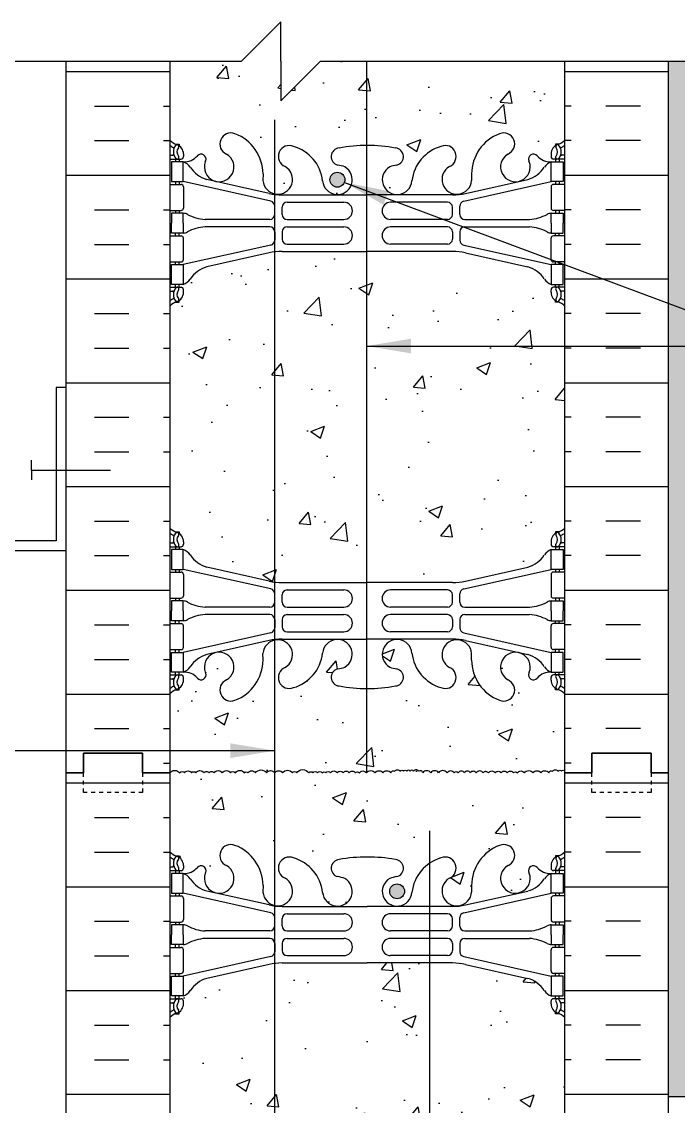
# Model space of a CAD drawing. Header units: inches. Extents: x 26.1 to 79.6, y -14.5 to 56.3.
# Drawn here: x 44.93 to 61.55, y 28.82 to 56.25 of the extents above; entities that cross this region are included whole.
import ezdxf

# ---------------------------------------------------------------- set-up
doc = ezdxf.new("R2010")
doc.units = ezdxf.units.IN
doc.header["$LTSCALE"] = 0.5
doc.header["$MEASUREMENT"] = 0
doc.linetypes.add('DASHED2', pattern=[0.375, 0.25, -0.125])
for name, color, linetype in [('HATCH', 12, 'Continuous'), ('line25', 2, 'Continuous'), ('LINE3', 3, 'Continuous'), ('LINE50', 5, 'Continuous'), ('LINE9', 9, 'Continuous'), ('TEXT', 4, 'Continuous'), ('Web_Edge', 9, 'Continuous')]:
    doc.layers.add(name, color=color, linetype=linetype)
doc.styles.add('DIM', font='romans.shx', dxfattribs={"width": 0.7})
doc.dimstyles.new('ext_12', dxfattribs={"dimscale": 12, "dimtxt": 0.09375, "dimasz": 0.09375, "dimexe": 0.09375, "dimexo": 0.0625, "dimgap": 0.0625, "dimtad": 1, "dimdec": 1, "dimzin": 3, "dimdsep": 46, "dimlunit": 4, "dimtxsty": 'DIM', "dimcen": 0.09, "dimdle": 0.09375, "dimclrt": 4, "dimadec": 0, "dimazin": 0, "dimtfac": 1, "dimtdec": 1, "dimtmove": 2, "dimatfit": 3, "dimfxl": 1, "dimfrac": 2, "dimtolj": 1, "dimtzin": 0, "dimarcsym": 0})

msp = doc.modelspace()

# ---------------------------------------------------------------- hatches: boundary and pattern name
at = {"layer": 'HATCH'}
h = msp.add_hatch(dxfattribs=at)
h.set_pattern_fill('AR-CONC', color=256, scale=0.5)
h.paths.add_polyline_path([(58.676, 55.254), (52.488, 55.254), (51.488, 54.254), (51.488, 55.254), (51.488, 56.254), (50.488, 55.254), (48.676, 55.254), (48.676, 53.254, 0.088416), (48.822, 53.157), (48.912, 53.157), (48.912, 53.115, -0.249069), (49.022, 52.908), (49.022, 52.84, -0.414214), (48.96, 52.778), (48.912, 52.778), (48.912, 52.708), (49.017, 52.708, 0.231736), (49.375, 52.859, -0.8344), (49.586, 52.733), (49.574, 52.712, 2.155404), (50.113, 52.907, -1), (50.327, 53.418, -0.311223), (51.036, 52.402), (51.035, 52.237, 1.661382), (51.596, 52.589, -1), (51.81, 53.101, -0.307094), (52.549, 52.205, 1.604516), (53.107, 52.581, 0.055617), (52.928, 52.627, -0.843243), (52.962, 53.059, -0.047544), (53.676, 53.124, -0.047544), (54.39, 53.059, -0.843243), (54.424, 52.627, 0.055617), (54.245, 52.581, 1.604516), (54.803, 52.205, -0.307094), (55.542, 53.101, -1), (55.756, 52.589, 1.661382), (56.317, 52.237), (56.316, 52.382, -0.316114), (57.025, 53.418, -1), (57.239, 52.907, 2.155404), (57.778, 52.712), (57.766, 52.733, -0.834375), (57.977, 52.859, 0.23174), (58.335, 52.708), (58.44, 52.708), (58.44, 52.778), (58.393, 52.778, -0.414214), (58.33, 52.84), (58.33, 52.908, -0.249069), (58.44, 53.115), (58.44, 53.157), (58.53, 53.157, 0.08841), (58.676, 53.254)])
h.paths.add_polyline_path([(58.676, 49.062, 0.08841), (58.53, 49.159), (58.44, 49.159), (58.44, 49.201, -0.249069), (58.33, 49.408), (58.33, 49.475, -0.414214), (58.393, 49.538), (58.44, 49.538), (58.44, 49.608), (58.335, 49.608, -0.168672), (58.149, 49.758, 0.17445), (57.742, 50.053), (56.161, 50.406, 0.054974), (55.834, 50.442), (53.676, 50.442), (51.518, 50.442, 0.054974), (51.191, 50.406), (49.61, 50.053, 0.17445), (49.203, 49.758, -0.168672), (49.017, 49.608), (48.912, 49.608), (48.912, 49.538), (48.96, 49.538, -0.414214), (49.022, 49.475), (49.022, 49.408, -0.249069), (48.912, 49.201), (48.912, 49.159), (48.822, 49.159, 0.088416), (48.676, 49.062), (48.676, 43.446, 0.088416), (48.822, 43.349), (48.912, 43.349), (48.912, 43.307, -0.249069), (49.022, 43.1), (49.022, 43.033, -0.414214), (48.96, 42.97), (48.912, 42.97), (48.912, 42.9), (49.017, 42.9, -0.168672), (49.203, 42.751, 0.17445), (49.61, 42.455), (51.191, 42.102, 0.054974), (51.518, 42.066), (53.676, 42.066), (55.834, 42.066, 0.054974), (56.161, 42.102), (57.742, 42.455, 0.17445), (58.149, 42.751, -0.168672), (58.335, 42.9), (58.44, 42.9), (58.44, 42.97), (58.393, 42.97, -0.414214), (58.33, 43.033), (58.33, 43.1, -0.249069), (58.44, 43.307), (58.44, 43.349), (58.53, 43.349, 0.08841), (58.676, 43.446)])
h.paths.add_polyline_path([(58.676, 39.254, 0.08841), (58.53, 39.351), (58.44, 39.351), (58.44, 39.393, -0.249069), (58.33, 39.6), (58.33, 39.668, -0.414214), (58.393, 39.73), (58.44, 39.73), (58.44, 39.8), (58.335, 39.8, 0.231736), (57.977, 39.649, -0.8344), (57.766, 39.775), (57.778, 39.796, 2.155404), (57.239, 39.602, -1), (57.025, 39.091, -0.311223), (56.316, 40.107), (56.317, 40.272, 1.661382), (55.756, 39.919, -1), (55.542, 39.408, -0.307094), (54.803, 40.303, 1.604516), (54.245, 39.927, 0.055617), (54.424, 39.882, -0.843243), (54.39, 39.449, -0.047544), (53.676, 39.385, -0.047544), (52.962, 39.449, -0.843243), (52.928, 39.882, 0.055617), (53.107, 39.927, 1.604516), (52.549, 40.303, -0.307094), (51.81, 39.408, -1), (51.596, 39.919, 1.661382), (51.035, 40.272), (51.036, 40.126, -0.316114), (50.327, 39.091, -1), (50.113, 39.602, 2.155404), (49.574, 39.796), (49.586, 39.775, -0.834375), (49.375, 39.649, 0.23174), (49.017, 39.8), (48.912, 39.8), (48.912, 39.73), (48.96, 39.73, -0.414214), (49.022, 39.668), (49.022, 39.6, -0.249069), (48.912, 39.393), (48.912, 39.351), (48.822, 39.351, 0.088416), (48.676, 39.254), (48.676, 37.254, -0.484838), (48.925, 37.254, -0.520567), (49.046, 37.254, -0.520567), (49.229, 37.254, -0.520567), (49.334, 37.254, -0.520567), (49.544, 37.254, -0.520567), (49.67, 37.254, -0.520567), (49.796, 37.254, -0.520567), (50.006, 37.254, -0.520567), (50.216, 37.254, -0.520567), (50.336, 37.254, -0.520567), (50.562, 37.254, -0.520567), (50.656, 37.254, -0.520567), (50.845, 37.254, -0.520567), (51.123, 37.254, -0.520567), (51.333, 37.254, -0.520567), (51.532, 37.254, -0.520567), (51.779, 37.254, -0.520567), (51.889, 37.254, -0.520567), (52.195, 37.254, -0.520567), (52.3, 37.254, -0.520567), (52.416, 37.254, -0.520567), (52.536, 37.254, -0.520567), (52.626, 37.254, -0.520567), (52.741, 37.254, -0.520567), (52.919, 37.254, -0.520567), (53.066, 37.254, -0.520567), (53.218, 37.254, -0.520567), (53.376, 37.254, -0.520567), (53.476, 37.254, -0.520567), (53.654, 37.254, -0.520567), (53.874, 37.254, -0.520567), (54.068, 37.254, -0.520567), (54.273, 37.254, -0.520567), (54.373, 37.296, -0.520567), (54.504, 37.296, -0.520567), (54.593, 37.296, -0.520567), (54.676, 37.296, -0.520567), (54.759, 37.296, -0.520567), (54.848, 37.296, -0.520567), (54.979, 37.296, -0.520567), (55.079, 37.254, -0.520567), (55.284, 37.254, -0.520567), (55.478, 37.254, -0.520567), (55.698, 37.254, -0.520567), (55.876, 37.254, -0.520567), (55.976, 37.254, -0.520567), (56.134, 37.254, -0.520567), (56.286, 37.254, -0.520567), (56.433, 37.254, -0.520567), (56.611, 37.254, -0.272614), (56.676, 37.284, -0.272614), (56.741, 37.254, -0.520567), (56.919, 37.254, -0.520567), (57.066, 37.254, -0.520567), (57.218, 37.254, -0.520567), (57.376, 37.254, -0.520567), (57.476, 37.254, -0.520567), (57.654, 37.254, -0.520567), (57.874, 37.254, -0.520567), (58.068, 37.254, -0.520567), (58.273, 37.254, -0.520567), (58.373, 37.296, -0.520567), (58.504, 37.296, -0.520567), (58.593, 37.296, -0.520567), (58.676, 37.296)])
h.paths.add_polyline_path([(58.676, 37.254), (58.676, 37.296, 0.520567), (58.593, 37.296, 0.520567), (58.504, 37.296, 0.520567), (58.373, 37.296, 0.520567), (58.273, 37.254, 0.520567), (58.068, 37.254, 0.520567), (57.874, 37.254, 0.520567), (57.654, 37.254, 0.520567), (57.476, 37.254, 0.520567), (57.376, 37.254, 0.520567), (57.218, 37.254, 0.520567), (57.066, 37.254, 0.520567), (56.919, 37.254, 0.520567), (56.741, 37.254, 0.272614), (56.676, 37.284, 0.272614), (56.611, 37.254, 0.520567), (56.433, 37.254, 0.520567), (56.286, 37.254, 0.520567), (56.134, 37.254, 0.520567), (55.976, 37.254, 0.520567), (55.876, 37.254, 0.520567), (55.698, 37.254, 0.520567), (55.478, 37.254, 0.520567), (55.284, 37.254, 0.520567), (55.079, 37.254, 0.520567), (54.979, 37.296, 0.520567), (54.848, 37.296, 0.520567), (54.759, 37.296, 0.520567), (54.676, 37.296, 0.520567), (54.593, 37.296, 0.520567), (54.504, 37.296, 0.520567), (54.373, 37.296, 0.520567), (54.273, 37.254, 0.520567), (54.068, 37.254, 0.520567), (53.874, 37.254, 0.520567), (53.654, 37.254, 0.520567), (53.476, 37.254, 0.520567), (53.376, 37.254, 0.520567), (53.218, 37.254, 0.520567), (53.066, 37.254, 0.520567), (52.919, 37.254, 0.520567), (52.741, 37.254, 0.520567), (52.626, 37.254, 0.520567), (52.536, 37.254, 0.520567), (52.416, 37.254, 0.520567), (52.3, 37.254, 0.520567), (52.195, 37.254, 0.520567), (51.889, 37.254, 0.520567), (51.779, 37.254, 0.520567), (51.532, 37.254, 0.520567), (51.333, 37.254, 0.520567), (51.123, 37.254, 0.520567), (50.845, 37.254, 0.520567), (50.656, 37.254, 0.520567), (50.562, 37.254, 0.520567), (50.336, 37.254, 0.520567), (50.216, 37.254, 0.520567), (50.006, 37.254, 0.520567), (49.796, 37.254, 0.520567), (49.67, 37.254, 0.520567), (49.544, 37.254, 0.520567), (49.334, 37.254, 0.520567), (49.229, 37.254, 0.520567), (49.046, 37.254, 0.520567), (48.925, 37.254, 0.484838), (48.676, 37.254), (48.676, 35.254, 0.088416), (48.822, 35.157), (48.912, 35.157), (48.912, 35.115, -0.249069), (49.022, 34.908), (49.022, 34.84, -0.414214), (48.96, 34.778), (48.912, 34.778), (48.912, 34.708), (49.017, 34.708, 0.231736), (49.375, 34.859, -0.8344), (49.586, 34.733), (49.574, 34.712, 2.155404), (50.113, 34.907, -1), (50.327, 35.418, -0.311223), (51.036, 34.402), (51.035, 34.237, 1.661382), (51.596, 34.589, -1), (51.81, 35.101, -0.307094), (52.549, 34.205, 1.604516), (53.107, 34.581, 0.055617), (52.928, 34.627, -0.843243), (52.962, 35.059, -0.047544), (53.676, 35.124, -0.047544), (54.39, 35.059, -0.843243), (54.424, 34.627, 0.055617), (54.245, 34.581, 1.604516), (54.803, 34.205, -0.307094), (55.542, 35.101, -1), (55.756, 34.589, 1.661382), (56.317, 34.237), (56.316, 34.382, -0.316114), (57.025, 35.418, -1), (57.239, 34.907, 2.155404), (57.778, 34.712), (57.766, 34.733, -0.834375), (57.977, 34.859, 0.23174), (58.335, 34.708), (58.44, 34.708), (58.44, 34.778), (58.393, 34.778, -0.414214), (58.33, 34.84), (58.33, 34.908, -0.249069), (58.44, 35.115), (58.44, 35.157), (58.53, 35.157, 0.08841), (58.676, 35.254)])
h.paths.add_polyline_path([(58.676, 31.062, 0.08841), (58.53, 31.159), (58.44, 31.159), (58.44, 31.201, -0.249069), (58.33, 31.408), (58.33, 31.475, -0.414214), (58.393, 31.538), (58.44, 31.538), (58.44, 31.608), (58.335, 31.608, -0.168672), (58.149, 31.758, 0.17445), (57.742, 32.053), (56.161, 32.406, 0.054974), (55.834, 32.442), (53.676, 32.442), (51.518, 32.442, 0.054974), (51.191, 32.406), (49.61, 32.053, 0.17445), (49.203, 31.758, -0.168672), (49.017, 31.608), (48.912, 31.608), (48.912, 31.538), (48.96, 31.538, -0.414214), (49.022, 31.475), (49.022, 31.408, -0.249069), (48.912, 31.201), (48.912, 31.159), (48.822, 31.159, 0.088416), (48.676, 31.062), (48.676, 25.446, 0.088416), (48.822, 25.349), (48.912, 25.349), (48.912, 25.307, -0.249069), (49.022, 25.1), (49.022, 25.033, -0.414214), (48.96, 24.97), (48.912, 24.97), (48.912, 24.9), (49.017, 24.9, -0.168672), (49.203, 24.751, 0.17445), (49.61, 24.455), (51.191, 24.102, 0.054974), (51.518, 24.066), (53.676, 24.066), (55.834, 24.066, 0.054974), (56.161, 24.102), (57.742, 24.455, 0.17445), (58.149, 24.751, -0.168672), (58.335, 24.9), (58.44, 24.9), (58.44, 24.97), (58.393, 24.97, -0.414214), (58.33, 25.033), (58.33, 25.1, -0.028911), (58.332, 25.129), (55.801, 25.129), (55.301, 25.629), (55.301, 26.754), (55.801, 27.254), (58.676, 27.254)])
h.paths.add_polyline_path([(55.301, 19.754), (55.301, 20.879), (55.801, 21.379), (56.6, 21.379, -0.184932), (56.316, 22.107), (56.317, 22.272, 1.661382), (55.756, 21.919, -1), (55.542, 21.408, -0.307094), (54.803, 22.303, 1.604516), (54.245, 21.927, 0.055617), (54.424, 21.882, -0.843243), (54.39, 21.449, -0.047544), (53.676, 21.385, -0.047544), (52.962, 21.449, -0.843243), (52.928, 21.882, 0.055617), (53.107, 21.927, 1.604516), (52.549, 22.303, -0.307094), (51.81, 21.408, -1), (51.596, 21.919, 1.661382), (51.035, 22.272), (51.036, 22.126, -0.316114), (50.327, 21.091, -1), (50.113, 21.602, 2.155404), (49.574, 21.796), (49.586, 21.775, -0.834375), (49.375, 21.649, 0.23174), (49.017, 21.8), (48.912, 21.8), (48.912, 21.73), (48.96, 21.73, -0.414214), (49.022, 21.668), (49.022, 21.6, -0.249069), (48.912, 21.393), (48.912, 21.351), (48.822, 21.351, 0.088416), (48.676, 21.254), (48.676, 19.254), (48.676, 18.495), (48.755, 18.737, -0.725737), (48.861, 18.755), (48.91, 18.605), (49.036, 18.605, -0.414214), (49.086, 18.555), (49.086, 18.525), (49.186, 18.525), (49.186, 16.688, 0.108933), (49.339, 16.801, -0.8344), (49.55, 16.676), (49.538, 16.654, 2.155404), (50.077, 16.849, -1), (50.291, 17.36, -0.311223), (51, 16.344), (50.999, 16.179, 1.661382), (51.56, 16.532, -1), (51.774, 17.043, -0.307094), (52.513, 16.147, 1.604516), (53.071, 16.523, 0.055617), (52.892, 16.569, -0.843243), (52.926, 17.001, -0.049932), (53.676, 17.066, -0.049932), (54.426, 17.001, -0.843243), (54.46, 16.569, 0.055617), (54.281, 16.523, 1.604516), (54.839, 16.147, -0.307094), (55.578, 17.043, -1), (55.792, 16.532, 1.661382), (56.353, 16.179), (56.352, 16.325, -0.316114), (57.061, 17.36, -1), (57.275, 16.849, 2.155404), (57.814, 16.654), (57.802, 16.676, -0.834375), (58.013, 16.801, 0.10894), (58.166, 16.688), (58.166, 18.525), (58.266, 18.525), (58.266, 18.555, -0.414214), (58.316, 18.605), (58.442, 18.605), (58.485, 18.737, -0.725737), (58.591, 18.755), (58.676, 18.495), (58.676, 19.254), (55.801, 19.254)])
h.paths.add_polyline_path([(57.766, 21.775), (57.778, 21.796, 2.155404), (57.239, 21.602, -0.270238), (57.407, 21.379), (58.44, 21.379), (58.44, 21.393, -0.249069), (58.33, 21.6), (58.33, 21.668, -0.414214), (58.393, 21.73), (58.44, 21.73), (58.44, 21.8), (58.335, 21.8, 0.231736), (57.977, 21.649, -0.8344)], flags=17)
h.paths.add_polyline_path([(58.046, 10.254), (58.046, 10.367), (58.166, 10.567), (58.166, 11.928, 0.268138), (58.005, 12.076), (49.347, 12.076, 0.268156), (49.186, 11.928), (49.186, 10.567), (49.306, 10.367), (49.306, 10.254), (49.306, 10.142), (49.186, 9.942), (49.186, 8.58, 0.268156), (49.347, 8.432), (58.005, 8.432, 0.268138), (58.166, 8.58), (58.166, 9.942), (58.046, 10.142)])
h.paths.add_polyline_path([(58.166, 3.82, 0.108935), (58.013, 3.707, -0.8344), (57.802, 3.833), (57.814, 3.854, 2.155404), (57.275, 3.659, -1), (57.061, 3.148, -0.311223), (56.352, 4.164), (56.353, 4.329, 1.661382), (55.792, 3.977, -1), (55.578, 3.465, -0.307094), (54.839, 4.361, 1.604516), (54.281, 3.985, 0.055617), (54.46, 3.939, -0.843243), (54.426, 3.507, -0.049932), (53.676, 3.443, -0.049932), (52.926, 3.507, -0.843243), (52.892, 3.939, 0.055617), (53.071, 3.985, 1.604516), (52.513, 4.361, -0.307094), (51.774, 3.465, -1), (51.56, 3.977, 1.661382), (50.999, 4.329), (51, 4.184, -0.316114), (50.291, 3.148, -1), (50.077, 3.659, 2.155404), (49.538, 3.854), (49.55, 3.833, -0.834375), (49.339, 3.707, 0.108938), (49.186, 3.82), (49.186, 1.983), (49.086, 1.983), (49.086, 1.953, -0.414214), (49.036, 1.903), (48.91, 1.903), (48.867, 1.772, -0.725737), (48.761, 1.753), (48.676, 2.014), (48.676, 1.254), (52.825, 1.254), (53.825, 2.254), (53.825, 1.254), (53.825, 0.254), (54.825, 1.254), (58.676, 1.254), (58.676, 2.014), (58.597, 1.772, -0.725737), (58.491, 1.753), (58.442, 1.903), (58.316, 1.903, -0.414214), (58.266, 1.953), (58.266, 1.983), (58.166, 1.983)])
h = msp.add_hatch(dxfattribs=at)
h.set_pattern_fill('INSUL', color=256, scale=7, style=0)
h.set_pattern_definition([(0, (-2877.4856, -359.7554), (0, 2.625), []), (0, (-2877.4856, -358.8804), (0, 2.625), [0.875, -0.875]), (0, (-2877.4856, -358.0054), (0, 2.625), [0.875, -0.875])])
h.paths.add_polyline_path([(46.051, 37.254), (46.488, 37.254), (46.488, 37.754), (47.988, 37.754), (47.988, 37.254), (48.676, 37.254), (48.676, 55.254), (47.988, 55.254), (47.988, 55.754), (46.488, 55.754), (46.488, 55.254), (46.051, 55.254)])
h = msp.add_hatch(dxfattribs=at)
h.set_pattern_fill('INSUL', color=256, scale=7, style=0)
h.set_pattern_definition([(180, (2984.8376, -359.7554), (0, 2.625), []), (180, (2984.8376, -358.8804), (0, 2.625), [0.875, -0.875]), (180, (2984.8376, -358.0054), (0, 2.625), [0.875, -0.875])])
h.paths.add_polyline_path([(61.301, 37.254), (60.863, 37.254), (60.863, 37.754), (59.363, 37.754), (59.363, 37.254), (58.676, 37.254), (58.676, 55.254), (59.363, 55.254), (59.363, 55.754), (60.863, 55.754), (60.863, 55.254), (61.301, 55.254)])
h = msp.add_hatch(dxfattribs=at)
h.set_pattern_fill('AR-SAND', color=256, scale=0.25, style=0)
h.set_pattern_definition([(37.5, (4, 0), (-0.0157483, 0.481706), [0, -0.38, 0, -0.425, 0, -0.40625]), (7.5, (4, 0), (0.442444, 0.7055365), [0, -0.205, 0, -0.3425, 0, -0.13125]), (327.5, (3.6925, 0), (0.7785355, 0.0014148), [0, -0.125, 0, -0.45, 0, -0.5875]), (317.5, (3.6925, 0), (0.7515317, 0.219419), [0, -0.0625, 0, -0.295, 0, -0.3375])])
h.paths.add_polyline_path([(61.801, 55.254), (61.301, 55.254), (61.301, 37.254), (61.301, 29.067), (61.801, 29.067)])
h = msp.add_hatch(dxfattribs=at)
h.set_pattern_fill('INSUL', color=256, scale=7, style=0)
h.set_pattern_definition([(0, (-2877.4856, -377.7554), (0, 2.625), []), (0, (-2877.4856, -376.8804), (0, 2.625), [0.875, -0.875]), (0, (-2877.4856, -376.0054), (0, 2.625), [0.875, -0.875])])
h.paths.add_polyline_path([(46.051, 19.254), (46.488, 19.254), (46.488, 19.754), (47.988, 19.754), (47.988, 19.254), (48.676, 19.254), (48.676, 37.254), (47.988, 37.254), (47.988, 37.754), (46.488, 37.754), (46.488, 37.254), (46.051, 37.254)])
h = msp.add_hatch(dxfattribs=at)
h.set_pattern_fill('INSUL', color=256, scale=7, style=0)
h.set_pattern_definition([(180, (2984.8376, -377.7554), (0, 2.625), []), (180, (2984.8376, -376.8804), (0, 2.625), [0.875, -0.875]), (180, (2984.8376, -376.0054), (0, 2.625), [0.875, -0.875])])
h.paths.add_polyline_path([(58.676, 27.254), (61.301, 27.254), (61.301, 37.254), (60.863, 37.254), (60.863, 37.754), (59.363, 37.754), (59.363, 37.254), (58.676, 37.254)])
at = {"layer": 'LINE3'}
for points in [[(52.733, 52.256, 1), (53.108, 52.256, 1)], [(54.244, 34.256, 1), (54.619, 34.256, 1)]]:
    msp.add_hatch(color=256, dxfattribs=at).paths.add_polyline_path(points)

# ---------------------------------------------------------------- linework, layer by layer
at = {"layer": 'HATCH'}
for points in [[(48.676, 37.254, -0.484838), (48.925, 37.254, -0.520567), (49.046, 37.254, -0.520567), (49.229, 37.254, -0.520567), (49.334, 37.254, -0.520567), (49.544, 37.254, -0.520567), (49.67, 37.254, -0.520567), (49.796, 37.254, -0.520567), (50.006, 37.254, -0.520567), (50.216, 37.254, -0.520567), (50.336, 37.254, -0.520567), (50.562, 37.254, -0.520567), (50.656, 37.254, -0.520567), (50.845, 37.254, -0.520567), (51.123, 37.254, -0.520567), (51.333, 37.254, -0.520567), (51.532, 37.254, -0.520567), (51.779, 37.254, -0.520567), (51.889, 37.254, -0.520567), (52.195, 37.254, -0.520567), (52.3, 37.254, -0.520567), (52.416, 37.254, -0.520567), (52.536, 37.254, -0.520567), (52.626, 37.254, -0.520567), (52.741, 37.254, -0.520567), (52.919, 37.254, -0.520567), (53.066, 37.254, -0.520567), (53.218, 37.254, -0.520567), (53.376, 37.254, -0.520567), (53.476, 37.254, -0.520567), (53.654, 37.254, -0.520567), (53.874, 37.254, -0.520567), (54.068, 37.254, -0.520567), (54.273, 37.254, -0.520567), (54.373, 37.296, -0.520567), (54.504, 37.296, -0.520567), (54.593, 37.296, -0.520567), (54.676, 37.296)], [(56.676, 37.284, 0.272614), (56.611, 37.254, 0.520567), (56.433, 37.254, 0.520567), (56.286, 37.254, 0.520567), (56.134, 37.254, 0.520567), (55.976, 37.254, 0.520567), (55.876, 37.254, 0.520567), (55.698, 37.254, 0.520567), (55.478, 37.254, 0.520567), (55.284, 37.254, 0.520567), (55.079, 37.254, 0.520567), (54.979, 37.296, 0.520567), (54.848, 37.296, 0.520567), (54.759, 37.296, 0.520567), (54.676, 37.296)], [(56.676, 37.284, -0.272614), (56.741, 37.254, -0.520567), (56.919, 37.254, -0.520567), (57.066, 37.254, -0.520567), (57.218, 37.254, -0.520567), (57.376, 37.254, -0.520567), (57.476, 37.254, -0.520567), (57.654, 37.254, -0.520567), (57.874, 37.254, -0.520567), (58.068, 37.254, -0.520567), (58.273, 37.254, -0.520567), (58.373, 37.296, -0.520567), (58.504, 37.296, -0.520567), (58.593, 37.296, -0.520567), (58.676, 37.296)]]:
    msp.add_lwpolyline(points, format="xyb", dxfattribs=at)
at = {"layer": 'line25'}
for p, q in [((48.676, 55.254), (48.676, 37.254)), ((58.676, 37.254), (58.676, 55.254)), ((48.676, 37.254), (48.676, 19.254)), ((58.676, 13.629), (58.676, 37.254))]:
    msp.add_line(p, q, dxfattribs=at)
at = {"layer": 'LINE3'}
for p, q in [((53.659, 55.254), (53.659, 37.261)), ((51.337, 18.448), (51.337, 53.775)), ((55.251, 35.786), (55.251, 27.254))]:
    msp.add_line(p, q, dxfattribs=at)
for centre in [(52.92, 52.256), (54.432, 34.256)]:
    msp.add_circle(centre, 0.188, dxfattribs=at)
at = {"layer": 'LINE50'}
for p, q in [((46.051, 37.254), (46.051, 55.254)), ((61.301, 37.254), (61.301, 55.254)), ((46.051, 19.254), (46.051, 37.254)), ((61.301, 19.254), (61.301, 37.254))]:
    msp.add_line(p, q, dxfattribs=at)
for points in [[(46.051, 37.254), (46.488, 37.254), (46.488, 37.754), (47.988, 37.754), (47.988, 37.254), (48.676, 37.254)], [(48.676, 37.254), (47.988, 37.254), (47.988, 37.754), (46.488, 37.754), (46.488, 37.254), (46.051, 37.254)], [(61.301, 37.254), (60.863, 37.254), (60.863, 37.754), (59.363, 37.754), (59.363, 37.254), (58.676, 37.254)], [(58.676, 37.254), (59.363, 37.254), (59.363, 37.754), (60.863, 37.754), (60.863, 37.254), (61.301, 37.254)]]:
    msp.add_lwpolyline(points, dxfattribs=at)
at = {"layer": 'LINE9'}
for p, q in [((51.488, 56.254), (50.488, 55.254)), ((51.488, 55.254), (51.488, 56.254)), ((39.523, 55.254), (50.488, 55.254)), ((51.488, 54.254), (52.488, 55.254)), ((51.488, 55.254), (51.488, 54.254)), ((52.488, 55.254), (63.135, 55.254)), ((45.176, 44.912), (45.176, 45.162)), ((45.176, 44.912), (47.176, 44.912)), ((45.176, 44.912), (45.176, 44.662)), ((61.301, 29.067), (76.452, 29.067))]:
    msp.add_line(p, q, dxfattribs=at)
msp.add_lwpolyline([(46.051, 46.999), (45.801, 46.999), (45.801, 43.124), (43.051, 43.124), (43.051, 42.874), (46.051, 42.874)], close=True, dxfattribs=at)
at = {"layer": 'LINE9', "linetype": 'DASHED2', "ltscale": 0.15}
for points in [[(47.988, 37.254), (47.988, 37.254), (47.988, 36.754), (46.488, 36.754), (46.488, 37.254), (46.488, 37.254)], [(60.863, 37.254), (60.863, 37.254), (60.863, 36.754), (59.363, 36.754), (59.363, 37.254), (59.363, 37.254)]]:
    msp.add_lwpolyline(points, dxfattribs=at)
at = {"layer": 'TEXT'}
msp.add_lwpolyline([(47.71, 53.956, 0, 0.36, 0), (46.63, 53.956, 0, 0, 0), (33.334, 53.956, 0, 0, 0)], format="xyseb", dxfattribs=at)
at = {"layer": 'Web_Edge'}
for p, q in [((48.822, 53.157), (48.912, 53.157)), ((48.912, 53.157), (48.912, 53.115)), ((58.53, 53.157), (58.44, 53.157)), ((58.44, 53.157), (58.44, 53.115)), ((48.676, 52.878), (48.754, 52.878)), ((48.676, 52.778), (48.96, 52.778)), ((48.822, 52.778), (48.822, 52.708)), ((48.912, 52.778), (48.912, 52.708)), ((49.022, 52.908), (49.022, 52.84)), ((49.574, 52.712), (49.586, 52.733)), ((57.778, 52.712), (57.766, 52.733)), ((58.33, 52.908), (58.33, 52.84)), ((58.676, 52.778), (58.393, 52.778)), ((58.44, 52.778), (58.44, 52.708)), ((58.53, 52.778), (58.53, 52.708)), ((58.676, 52.878), (58.598, 52.878)), ((48.676, 52.138), (48.96, 52.138)), ((48.822, 52.208), (48.822, 52.138)), ((48.912, 52.208), (48.912, 52.138)), ((51.235, 51.711), (49.017, 52.208)), ((51.191, 51.91), (49.61, 52.263)), ((51.036, 52.402), (51.035, 52.237)), ((56.117, 51.711), (58.335, 52.208)), ((56.161, 51.91), (57.742, 52.263)), ((56.316, 52.402), (56.317, 52.237)), ((58.676, 52.138), (58.393, 52.138)), ((58.44, 52.208), (58.44, 52.138)), ((58.53, 52.208), (58.53, 52.138)), ((49.022, 52.075), (49.022, 51.54)), ((51.518, 51.874), (53.676, 51.874)), ((55.834, 51.874), (53.676, 51.874)), ((58.33, 52.075), (58.33, 51.54)), ((51.332, 51.377), (51.332, 51.589)), ((51.645, 51.687), (53.084, 51.687)), ((55.707, 51.687), (54.268, 51.687)), ((56.02, 51.377), (56.02, 51.589)), ((48.676, 51.478), (48.96, 51.478)), ((48.822, 51.478), (48.822, 51.408)), ((48.912, 51.478), (48.912, 51.408)), ((51.52, 51.378), (51.52, 51.562)), ((55.832, 51.378), (55.832, 51.562)), ((58.676, 51.478), (58.393, 51.478)), ((58.44, 51.478), (58.44, 51.408)), ((58.53, 51.478), (58.53, 51.408)), ((51.207, 51.252), (49.57, 51.252)), ((51.207, 51.064), (49.57, 51.064)), ((51.645, 51.253), (53.084, 51.253)), ((51.645, 51.063), (53.084, 51.063)), ((55.707, 51.253), (54.268, 51.253)), ((55.707, 51.063), (54.268, 51.063)), ((56.145, 51.252), (57.782, 51.252)), ((56.145, 51.064), (57.782, 51.064)), ((48.676, 50.838), (48.96, 50.838)), ((48.822, 50.838), (48.822, 50.908)), ((48.912, 50.838), (48.912, 50.908)), ((49.022, 50.24), (49.022, 50.775)), ((51.332, 50.939), (51.332, 50.727)), ((51.52, 50.938), (51.52, 50.754)), ((55.832, 50.938), (55.832, 50.754)), ((56.02, 50.939), (56.02, 50.727)), ((58.33, 50.24), (58.33, 50.775)), ((58.676, 50.838), (58.393, 50.838)), ((58.44, 50.838), (58.44, 50.908)), ((58.53, 50.838), (58.53, 50.908)), ((51.235, 50.605), (49.017, 50.108)), ((51.645, 50.629), (53.084, 50.629)), ((55.707, 50.629), (54.268, 50.629)), ((56.117, 50.605), (58.335, 50.108)), ((51.191, 50.406), (49.61, 50.053)), ((51.518, 50.442), (53.676, 50.442)), ((55.834, 50.442), (53.676, 50.442)), ((56.161, 50.406), (57.742, 50.053)), ((48.676, 50.178), (48.96, 50.178)), ((48.822, 50.108), (48.822, 50.178)), ((48.912, 50.108), (48.912, 50.178)), ((58.676, 50.178), (58.393, 50.178)), ((58.44, 50.108), (58.44, 50.178)), ((58.53, 50.108), (58.53, 50.178)), ((48.676, 49.538), (48.96, 49.538)), ((48.676, 49.438), (48.754, 49.438)), ((48.822, 49.538), (48.822, 49.608)), ((48.912, 49.538), (48.912, 49.608)), ((49.022, 49.408), (49.022, 49.475)), ((58.33, 49.408), (58.33, 49.475)), ((58.676, 49.538), (58.393, 49.538)), ((58.44, 49.538), (58.44, 49.608)), ((58.53, 49.538), (58.53, 49.608)), ((58.676, 49.438), (58.598, 49.438)), ((48.822, 49.159), (48.912, 49.159)), ((48.912, 49.159), (48.912, 49.201)), ((58.44, 49.159), (58.44, 49.201)), ((58.53, 49.159), (58.44, 49.159)), ((48.822, 43.349), (48.912, 43.349)), ((48.912, 43.349), (48.912, 43.307)), ((49.022, 43.1), (49.022, 43.033)), ((58.33, 43.1), (58.33, 43.033)), ((58.53, 43.349), (58.44, 43.349)), ((58.44, 43.349), (58.44, 43.307)), ((48.676, 43.07), (48.754, 43.07)), ((48.676, 42.97), (48.96, 42.97)), ((48.822, 42.97), (48.822, 42.9)), ((48.912, 42.97), (48.912, 42.9)), ((58.676, 42.97), (58.393, 42.97)), ((58.44, 42.97), (58.44, 42.9)), ((58.53, 42.97), (58.53, 42.9)), ((58.676, 43.07), (58.598, 43.07)), ((48.676, 42.33), (48.96, 42.33)), ((48.822, 42.4), (48.822, 42.33)), ((48.912, 42.4), (48.912, 42.33)), ((51.235, 41.904), (49.017, 42.4)), ((49.022, 42.268), (49.022, 41.733)), ((51.191, 42.102), (49.61, 42.455)), ((56.117, 41.904), (58.335, 42.4)), ((56.161, 42.102), (57.742, 42.455)), ((58.33, 42.268), (58.33, 41.733)), ((58.676, 42.33), (58.393, 42.33)), ((58.44, 42.4), (58.44, 42.33)), ((58.53, 42.4), (58.53, 42.33)), ((51.518, 42.066), (53.676, 42.066)), ((55.834, 42.066), (53.676, 42.066)), ((51.332, 41.569), (51.332, 41.782)), ((51.52, 41.57), (51.52, 41.754)), ((51.645, 41.879), (53.084, 41.879)), ((55.707, 41.879), (54.268, 41.879)), ((55.832, 41.57), (55.832, 41.754)), ((56.02, 41.569), (56.02, 41.782)), ((48.676, 41.67), (48.96, 41.67)), ((48.822, 41.67), (48.822, 41.6)), ((48.912, 41.67), (48.912, 41.6)), ((51.207, 41.444), (49.57, 41.444)), ((51.645, 41.445), (53.084, 41.445)), ((55.707, 41.445), (54.268, 41.445)), ((56.145, 41.444), (57.782, 41.444)), ((58.676, 41.67), (58.393, 41.67)), ((58.44, 41.67), (58.44, 41.6)), ((58.53, 41.67), (58.53, 41.6)), ((51.207, 41.256), (49.57, 41.256)), ((51.645, 41.255), (53.084, 41.255)), ((55.707, 41.255), (54.268, 41.255)), ((56.145, 41.256), (57.782, 41.256)), ((48.676, 41.03), (48.96, 41.03)), ((48.822, 41.03), (48.822, 41.1)), ((48.912, 41.03), (48.912, 41.1)), ((49.022, 40.433), (49.022, 40.968)), ((51.332, 41.131), (51.332, 40.919)), ((51.52, 41.13), (51.52, 40.946)), ((55.832, 41.13), (55.832, 40.946)), ((56.02, 41.131), (56.02, 40.919)), ((58.33, 40.433), (58.33, 40.968)), ((58.676, 41.03), (58.393, 41.03)), ((58.44, 41.03), (58.44, 41.1)), ((58.53, 41.03), (58.53, 41.1)), ((51.235, 40.797), (49.017, 40.3)), ((51.518, 40.635), (53.676, 40.635)), ((51.645, 40.821), (53.084, 40.821)), ((55.834, 40.635), (53.676, 40.635)), ((55.707, 40.821), (54.268, 40.821)), ((56.117, 40.797), (58.335, 40.3)), ((48.676, 40.37), (48.96, 40.37)), ((48.822, 40.3), (48.822, 40.37)), ((48.912, 40.3), (48.912, 40.37)), ((51.191, 40.599), (49.61, 40.246)), ((56.161, 40.599), (57.742, 40.246)), ((58.676, 40.37), (58.393, 40.37)), ((58.44, 40.3), (58.44, 40.37)), ((58.53, 40.3), (58.53, 40.37)), ((51.036, 40.107), (51.035, 40.272)), ((56.316, 40.107), (56.317, 40.272)), ((48.822, 39.73), (48.822, 39.8)), ((48.912, 39.73), (48.912, 39.8)), ((49.574, 39.796), (49.586, 39.775)), ((57.778, 39.796), (57.766, 39.775)), ((58.44, 39.73), (58.44, 39.8)), ((58.53, 39.73), (58.53, 39.8)), ((48.676, 39.73), (48.96, 39.73)), ((48.676, 39.63), (48.754, 39.63)), ((49.022, 39.6), (49.022, 39.668)), ((58.33, 39.6), (58.33, 39.668)), ((58.676, 39.73), (58.393, 39.73)), ((58.676, 39.63), (58.598, 39.63)), ((48.822, 39.351), (48.912, 39.351)), ((48.912, 39.351), (48.912, 39.393)), ((58.44, 39.351), (58.44, 39.393)), ((58.53, 39.351), (58.44, 39.351)), ((48.822, 35.157), (48.912, 35.157)), ((48.912, 35.157), (48.912, 35.115)), ((58.53, 35.157), (58.44, 35.157)), ((58.44, 35.157), (58.44, 35.115)), ((48.676, 34.878), (48.754, 34.878)), ((49.022, 34.908), (49.022, 34.84)), ((58.33, 34.908), (58.33, 34.84)), ((58.676, 34.878), (58.598, 34.878)), ((48.676, 34.778), (48.96, 34.778)), ((48.822, 34.778), (48.822, 34.708)), ((48.912, 34.778), (48.912, 34.708)), ((49.574, 34.712), (49.586, 34.733)), ((57.778, 34.712), (57.766, 34.733)), ((58.676, 34.778), (58.393, 34.778)), ((58.44, 34.778), (58.44, 34.708)), ((58.53, 34.778), (58.53, 34.708)), ((51.036, 34.402), (51.035, 34.237)), ((56.316, 34.402), (56.317, 34.237)), ((48.676, 34.138), (48.96, 34.138)), ((48.822, 34.208), (48.822, 34.138)), ((48.912, 34.208), (48.912, 34.138)), ((51.235, 33.711), (49.017, 34.208)), ((49.022, 34.075), (49.022, 33.54)), ((51.191, 33.91), (49.61, 34.263)), ((56.117, 33.711), (58.335, 34.208)), ((56.161, 33.91), (57.742, 34.263)), ((58.33, 34.075), (58.33, 33.54)), ((58.676, 34.138), (58.393, 34.138)), ((58.44, 34.208), (58.44, 34.138)), ((58.53, 34.208), (58.53, 34.138)), ((51.518, 33.874), (53.676, 33.874)), ((55.834, 33.874), (53.676, 33.874)), ((48.676, 33.478), (48.96, 33.478)), ((48.822, 33.478), (48.822, 33.408)), ((48.912, 33.478), (48.912, 33.408)), ((51.332, 33.377), (51.332, 33.589)), ((51.52, 33.378), (51.52, 33.562)), ((51.645, 33.687), (53.084, 33.687)), ((55.707, 33.687), (54.268, 33.687)), ((55.832, 33.378), (55.832, 33.562)), ((56.02, 33.377), (56.02, 33.589)), ((58.676, 33.478), (58.393, 33.478)), ((58.44, 33.478), (58.44, 33.408)), ((58.53, 33.478), (58.53, 33.408)), ((51.207, 33.252), (49.57, 33.252)), ((51.645, 33.253), (53.084, 33.253)), ((55.707, 33.253), (54.268, 33.253)), ((56.145, 33.252), (57.782, 33.252)), ((51.207, 33.064), (49.57, 33.064)), ((51.332, 32.939), (51.332, 32.727)), ((51.52, 32.938), (51.52, 32.754)), ((51.645, 33.063), (53.084, 33.063)), ((55.707, 33.063), (54.268, 33.063)), ((55.832, 32.938), (55.832, 32.754)), ((56.02, 32.939), (56.02, 32.727)), ((56.145, 33.064), (57.782, 33.064)), ((48.676, 32.838), (48.96, 32.838)), ((48.822, 32.838), (48.822, 32.908)), ((48.912, 32.838), (48.912, 32.908)), ((49.022, 32.24), (49.022, 32.775)), ((58.33, 32.24), (58.33, 32.775)), ((58.676, 32.838), (58.393, 32.838)), ((58.44, 32.838), (58.44, 32.908)), ((58.53, 32.838), (58.53, 32.908)), ((51.235, 32.605), (49.017, 32.108)), ((51.191, 32.406), (49.61, 32.053)), ((51.518, 32.442), (53.676, 32.442)), ((51.645, 32.629), (53.084, 32.629)), ((55.834, 32.442), (53.676, 32.442)), ((55.707, 32.629), (54.268, 32.629)), ((56.117, 32.605), (58.335, 32.108)), ((56.161, 32.406), (57.742, 32.053)), ((48.676, 32.178), (48.96, 32.178)), ((48.822, 32.108), (48.822, 32.178)), ((48.912, 32.108), (48.912, 32.178)), ((58.676, 32.178), (58.393, 32.178)), ((58.44, 32.108), (58.44, 32.178)), ((58.53, 32.108), (58.53, 32.178)), ((48.822, 31.538), (48.822, 31.608)), ((48.912, 31.538), (48.912, 31.608)), ((58.44, 31.538), (58.44, 31.608)), ((58.53, 31.538), (58.53, 31.608)), ((48.676, 31.538), (48.96, 31.538)), ((48.676, 31.438), (48.754, 31.438)), ((49.022, 31.408), (49.022, 31.475)), ((58.33, 31.408), (58.33, 31.475)), ((58.676, 31.538), (58.393, 31.538)), ((58.676, 31.438), (58.598, 31.438)), ((48.822, 31.159), (48.912, 31.159)), ((48.912, 31.159), (48.912, 31.201)), ((58.44, 31.159), (58.44, 31.201)), ((58.53, 31.159), (58.44, 31.159))]:
    msp.add_line(p, q, dxfattribs=at)
for points in [[(48.717, 52.208), (49.017, 52.208), (49.017, 52.708), (48.717, 52.708)], [(58.635, 52.208), (58.335, 52.208), (58.335, 52.708), (58.635, 52.708)], [(48.717, 50.108), (49.017, 50.108), (49.017, 49.608), (48.717, 49.608)], [(58.635, 50.108), (58.335, 50.108), (58.335, 49.608), (58.635, 49.608)], [(48.717, 42.4), (49.017, 42.4), (49.017, 42.9), (48.717, 42.9)], [(58.635, 42.4), (58.335, 42.4), (58.335, 42.9), (58.635, 42.9)], [(48.717, 40.3), (49.017, 40.3), (49.017, 39.8), (48.717, 39.8)], [(58.635, 40.3), (58.335, 40.3), (58.335, 39.8), (58.635, 39.8)], [(48.717, 34.208), (49.017, 34.208), (49.017, 34.708), (48.717, 34.708)], [(58.635, 34.208), (58.335, 34.208), (58.335, 34.708), (58.635, 34.708)], [(48.717, 32.108), (49.017, 32.108), (49.017, 31.608), (48.717, 31.608)], [(58.635, 32.108), (58.335, 32.108), (58.335, 31.608), (58.635, 31.608)]]:
    msp.add_lwpolyline(points, close=True, dxfattribs=at)
for points in [[(49.017, 51.158), (49.017, 51.408), (48.717, 51.408), (48.717, 51.158)], [(58.335, 51.158), (58.335, 51.408), (58.635, 51.408), (58.635, 51.158)], [(49.017, 51.158), (49.017, 50.908), (48.717, 50.908), (48.717, 51.158)], [(58.335, 51.158), (58.335, 50.908), (58.635, 50.908), (58.635, 51.158)], [(49.017, 41.35), (49.017, 41.6), (48.717, 41.6), (48.717, 41.35)], [(58.335, 41.35), (58.335, 41.6), (58.635, 41.6), (58.635, 41.35)], [(49.017, 41.35), (49.017, 41.1), (48.717, 41.1), (48.717, 41.35)], [(58.335, 41.35), (58.335, 41.1), (58.635, 41.1), (58.635, 41.35)], [(49.017, 33.158), (49.017, 33.408), (48.717, 33.408), (48.717, 33.158)], [(58.335, 33.158), (58.335, 33.408), (58.635, 33.408), (58.635, 33.158)], [(49.017, 33.158), (49.017, 32.908), (48.717, 32.908), (48.717, 33.158)], [(58.335, 33.158), (58.335, 32.908), (58.635, 32.908), (58.635, 33.158)]]:
    msp.add_lwpolyline(points, dxfattribs=at)
for centre, radius, start, end in [((49.022, 53.615), 0.5, 226.2109, 250.5288), ((50.22, 53.162), 0.277, 67.32, 247.32), ((49.944, 52.395), 1.092, 0.3332, 69.4825), ((57.408, 52.395), 1.092, 110.5175, 179.6668), ((57.132, 53.162), 0.277, 292.68, 112.68), ((58.33, 53.615), 0.5, 289.4712, 313.7878), ((49.022, 53.615), 0.6, 234.7832, 245.0748), ((49.016, 52.963), 0.25, 140.1145, 222.4609), ((48.76, 53.052), 0.021, 343.464, 63.9957), ((48.858, 53.093), 0.045, 321.448, 139.1879), ((48.772, 52.908), 0.25, 0, 70.5288), ((49.016, 52.963), 0.16, 140.0001, 222.4609), ((51.703, 52.845), 0.277, 67.32, 247.32), ((51.519, 52.108), 1.034, 6.6669, 73.6635), ((52.982, 52.84), 0.22, 95.1835, 255.7396), ((53.659, 49.346), 3.777, 89.7394, 100.6275), ((53.693, 49.346), 3.777, 79.3725, 90.2606), ((54.37, 52.84), 0.22, 284.2604, 84.8165), ((55.833, 52.108), 1.034, 106.3365, 173.3331), ((55.649, 52.845), 0.277, 292.68, 112.68), ((58.58, 52.908), 0.25, 109.4712, 180), ((58.494, 53.093), 0.045, 40.8121, 218.552), ((58.336, 52.963), 0.16, 317.5391, 39.9999), ((58.336, 52.963), 0.25, 317.5391, 39.8855), ((58.592, 53.052), 0.021, 116.0043, 196.536), ((58.33, 53.615), 0.6, 294.9252, 305.2168), ((48.754, 52.898), 0.0196, 269.4032, 15.4901), ((48.864, 52.824), 0.045, 222.4609, 42.4609), ((48.96, 52.84), 0.0625, 270, 0), ((49.042, 53.149), 0.441, 266.7976, 318.9873), ((48.895, 52.365), 0.364, 34.9775, 70.3387), ((49.469, 52.777), 0.125, 339.6243, 138.9873), ((49.926, 52.582), 0.375, 159.6243, 60.0685), ((57.426, 52.582), 0.375, 119.9315, 20.3757), ((57.883, 52.777), 0.125, 41.0127, 200.3757), ((58.31, 53.149), 0.441, 221.0127, 273.2024), ((58.457, 52.365), 0.364, 109.6613, 145.0225), ((58.393, 52.84), 0.0625, 180, 270), ((58.488, 52.824), 0.045, 137.5391, 317.5391), ((58.598, 52.898), 0.0196, 164.5099, 270.5968), ((49.818, 52.977), 0.743, 212.7919, 253.8107), ((51.409, 52.264), 0.375, 184.2448, 60.0685), ((52.92, 52.256), 0.375, 184.2448, 60.0685), ((52.813, 51.8), 0.834, 69.3729, 82.1063), ((54.432, 52.256), 0.375, 119.9315, 355.7552), ((54.539, 51.8), 0.834, 97.8937, 110.6271), ((55.943, 52.264), 0.375, 119.9315, 355.7552), ((57.534, 52.977), 0.743, 286.1893, 327.2081), ((48.96, 52.075), 0.0625, 0, 90), ((58.393, 52.075), 0.0625, 90, 180), ((51.518, 53.374), 1.5, 257.4135, 270), ((55.834, 53.374), 1.5, 270, 282.5865), ((51.207, 51.589), 0.125, 0, 77.3767), ((51.645, 51.562), 0.125, 90, 180), ((53.084, 51.47), 0.217, 270, 90), ((54.268, 51.47), 0.217, 90, 270), ((55.707, 51.562), 0.125, 0, 90), ((56.145, 51.589), 0.125, 102.6233, 180), ((48.96, 51.54), 0.0625, 270, 0), ((49.013, 51.189), 0.219, 60.4937, 88.92), ((49.658, 52.419), 1.17, 242.6365, 265.6505), ((51.207, 51.377), 0.125, 270, 0), ((51.645, 51.378), 0.125, 180, 270), ((55.707, 51.378), 0.125, 270, 360), ((56.145, 51.377), 0.125, 180, 270), ((57.694, 52.419), 1.17, 274.3495, 297.3635), ((58.339, 51.189), 0.219, 91.08, 119.5063), ((58.393, 51.54), 0.0625, 180, 270), ((49.658, 49.897), 1.17, 94.3495, 117.3635), ((51.207, 50.939), 0.125, 0, 90), ((51.645, 50.938), 0.125, 90, 180), ((53.084, 50.846), 0.217, 270, 90), ((54.268, 50.846), 0.217, 90, 270), ((55.707, 50.938), 0.125, 0, 90), ((56.145, 50.939), 0.125, 90, 180), ((57.694, 49.897), 1.17, 62.6365, 85.6505), ((48.96, 50.775), 0.0625, 0, 90), ((49.013, 51.127), 0.219, 271.08, 299.5063), ((58.339, 51.127), 0.219, 240.4937, 268.92), ((58.393, 50.775), 0.0625, 90, 180), ((51.207, 50.727), 0.125, 282.6233, 0), ((51.645, 50.754), 0.125, 180, 270), ((55.707, 50.754), 0.125, 270, 0), ((56.145, 50.727), 0.125, 180, 257.3767), ((48.96, 50.24), 0.0625, 270, 0), ((51.518, 48.942), 1.5, 90, 102.5865), ((55.834, 48.942), 1.5, 77.4135, 90), ((58.393, 50.24), 0.0625, 180, 270), ((49.818, 49.339), 0.743, 106.1893, 147.2081), ((57.534, 49.339), 0.743, 32.7919, 73.8107), ((48.895, 49.951), 0.364, 289.6613, 325.0225), ((58.457, 49.951), 0.364, 214.9775, 250.3387), ((48.754, 49.418), 0.0196, 344.5099, 90.5968), ((49.016, 49.353), 0.25, 137.5391, 219.8855), ((48.864, 49.492), 0.045, 317.5391, 137.5391), ((48.772, 49.408), 0.25, 289.4712, 360), ((49.016, 49.353), 0.16, 137.5391, 219.9999), ((48.96, 49.475), 0.0625, 360, 90), ((58.393, 49.475), 0.0625, 90, 180), ((58.58, 49.408), 0.25, 180, 250.5288), ((58.488, 49.492), 0.045, 42.4609, 222.4609), ((58.336, 49.353), 0.16, 320.0001, 42.4609), ((58.336, 49.353), 0.25, 320.1145, 42.4609), ((58.598, 49.418), 0.0196, 89.4032, 195.4901), ((49.022, 48.701), 0.6, 114.9252, 125.2168), ((49.022, 48.701), 0.5, 109.4712, 133.7891), ((48.76, 49.264), 0.021, 296.0043, 16.536), ((48.858, 49.223), 0.045, 220.8121, 38.552), ((58.494, 49.223), 0.045, 141.448, 319.1879), ((58.33, 48.701), 0.5, 46.2122, 70.5288), ((58.592, 49.264), 0.021, 163.464, 243.9957), ((58.33, 48.701), 0.6, 54.7842, 65.0748), ((49.022, 43.807), 0.5, 226.2109, 250.5288), ((58.33, 43.807), 0.5, 289.4712, 313.7878), ((49.022, 43.807), 0.6, 234.7832, 245.0748), ((48.754, 43.09), 0.0196, 269.4032, 15.4901), ((49.016, 43.155), 0.25, 140.1145, 222.4609), ((48.76, 43.244), 0.021, 343.464, 63.9957), ((48.858, 43.286), 0.045, 321.448, 139.1879), ((48.772, 43.1), 0.25, 0, 70.5288), ((49.016, 43.155), 0.16, 140.0001, 222.4609), ((58.58, 43.1), 0.25, 109.4712, 180), ((58.494, 43.286), 0.045, 40.8121, 218.552), ((58.336, 43.155), 0.16, 317.5391, 39.9999), ((58.336, 43.155), 0.25, 317.5391, 39.8855), ((58.592, 43.244), 0.021, 116.0043, 196.536), ((58.598, 43.09), 0.0196, 164.5099, 270.5968), ((58.33, 43.807), 0.6, 294.9252, 305.2158), ((48.864, 43.016), 0.045, 222.4609, 42.4609), ((48.96, 43.033), 0.0625, 270, 0), ((48.895, 42.558), 0.364, 34.9775, 70.3387), ((58.457, 42.558), 0.364, 109.6613, 145.0225), ((58.393, 43.033), 0.0625, 180, 270), ((58.488, 43.016), 0.045, 137.5391, 317.5391), ((49.818, 43.169), 0.743, 212.7919, 253.8107), ((57.534, 43.169), 0.743, 286.1893, 327.2081), ((48.96, 42.268), 0.0625, 0, 90), ((58.393, 42.268), 0.0625, 90, 180), ((51.518, 43.566), 1.5, 257.4135, 270), ((55.834, 43.566), 1.5, 270, 282.5865), ((48.96, 41.733), 0.0625, 270, 0), ((51.207, 41.782), 0.125, 0, 77.3767), ((51.645, 41.754), 0.125, 90, 180), ((53.084, 41.662), 0.217, 270, 90), ((54.268, 41.662), 0.217, 90, 270), ((55.707, 41.754), 0.125, 0, 90), ((56.145, 41.782), 0.125, 102.6233, 180), ((58.393, 41.733), 0.0625, 180, 270), ((49.013, 41.382), 0.219, 60.4937, 88.92), ((49.658, 42.611), 1.17, 242.6365, 265.6505), ((51.207, 41.569), 0.125, 270, 0), ((51.645, 41.57), 0.125, 180, 270), ((55.707, 41.57), 0.125, 270, 360), ((56.145, 41.569), 0.125, 180, 270), ((57.694, 42.611), 1.17, 274.3495, 297.3635), ((58.339, 41.382), 0.219, 91.08, 119.5063), ((49.658, 40.089), 1.17, 94.3495, 117.3635), ((51.207, 41.131), 0.125, 0, 90), ((51.645, 41.13), 0.125, 90, 180), ((53.084, 41.038), 0.217, 270, 90), ((54.268, 41.038), 0.217, 90, 270), ((55.707, 41.13), 0.125, 0, 90), ((56.145, 41.131), 0.125, 90, 180), ((57.694, 40.089), 1.17, 62.6365, 85.6505), ((48.96, 40.968), 0.0625, 0, 90), ((49.013, 41.319), 0.219, 271.08, 299.5063), ((51.207, 40.919), 0.125, 282.6233, 0), ((51.645, 40.946), 0.125, 180, 270), ((55.707, 40.946), 0.125, 270, 0), ((56.145, 40.919), 0.125, 180, 257.3767), ((58.339, 41.319), 0.219, 240.4937, 268.92), ((58.393, 40.968), 0.0625, 90, 180), ((51.409, 40.244), 0.375, 299.9315, 175.7552), ((51.518, 39.135), 1.5, 90, 102.5865), ((52.92, 40.252), 0.375, 299.9315, 175.7552), ((54.432, 40.252), 0.375, 4.2448, 240.0685), ((55.943, 40.244), 0.375, 4.2448, 240.0685), ((55.834, 39.135), 1.5, 77.4135, 90), ((48.96, 40.433), 0.0625, 270, 0), ((58.393, 40.433), 0.0625, 180, 270), ((49.818, 39.532), 0.743, 106.1893, 147.2081), ((49.926, 39.927), 0.375, 299.9315, 200.3757), ((49.944, 40.113), 1.092, 290.5175, 359.6668), ((51.519, 40.4), 1.034, 286.3365, 353.3331), ((55.833, 40.4), 1.034, 186.6669, 253.6635), ((57.408, 40.113), 1.092, 180.3332, 249.4825), ((57.426, 39.927), 0.375, 339.6243, 240.0685), ((57.534, 39.532), 0.743, 32.7919, 73.8107), ((48.895, 40.143), 0.364, 289.6613, 325.0225), ((49.042, 39.36), 0.441, 41.0127, 93.2024), ((51.703, 39.663), 0.277, 112.68, 292.68), ((52.982, 39.669), 0.22, 104.2604, 264.8165), ((52.813, 40.708), 0.834, 277.8937, 290.6271), ((54.539, 40.708), 0.834, 249.3729, 262.1063), ((54.37, 39.669), 0.22, 275.1835, 75.7396), ((55.649, 39.663), 0.277, 247.32, 67.32), ((58.31, 39.36), 0.441, 86.7976, 138.9873), ((58.457, 40.143), 0.364, 214.9775, 250.3387), ((48.754, 39.611), 0.0196, 344.5099, 90.5968), ((49.016, 39.546), 0.25, 137.5391, 219.8855), ((48.864, 39.684), 0.045, 317.5391, 137.5391), ((48.772, 39.6), 0.25, 289.4712, 360), ((49.016, 39.546), 0.16, 137.5391, 219.9999), ((48.96, 39.668), 0.0625, 360, 90), ((49.469, 39.731), 0.125, 221.0127, 20.3757), ((50.22, 39.346), 0.277, 112.68, 292.68), ((57.132, 39.346), 0.277, 247.32, 67.32), ((57.883, 39.731), 0.125, 159.6243, 318.9873), ((58.393, 39.668), 0.0625, 90, 180), ((58.58, 39.6), 0.25, 180, 250.5288), ((58.488, 39.684), 0.045, 42.4609, 222.4609), ((58.336, 39.546), 0.16, 320.0001, 42.4609), ((58.336, 39.546), 0.25, 320.1145, 42.4609), ((58.598, 39.611), 0.0196, 89.4032, 195.4901), ((49.022, 38.893), 0.6, 114.9252, 125.2168), ((49.022, 38.893), 0.5, 109.4712, 133.7891), ((48.76, 39.456), 0.021, 296.0043, 16.536), ((48.858, 39.415), 0.045, 220.8121, 38.552), ((53.659, 43.162), 3.777, 259.3725, 270.2606), ((53.693, 43.162), 3.777, 269.7394, 280.6275), ((58.494, 39.415), 0.045, 141.448, 319.1879), ((58.33, 38.893), 0.5, 46.2122, 70.5288), ((58.592, 39.456), 0.021, 163.464, 243.9957), ((58.33, 38.893), 0.6, 54.7832, 65.0748), ((50.22, 35.162), 0.277, 67.32, 247.32), ((49.944, 34.395), 1.092, 0.3332, 69.4825), ((57.408, 34.395), 1.092, 110.5175, 179.6668), ((57.132, 35.162), 0.277, 292.68, 112.68), ((49.022, 35.615), 0.5, 226.2109, 250.5288), ((49.022, 35.615), 0.6, 234.7832, 245.0748), ((49.016, 34.963), 0.25, 140.1145, 222.4609), ((48.858, 35.093), 0.045, 321.448, 139.1879), ((48.772, 34.908), 0.25, 0, 70.5288), ((51.703, 34.845), 0.277, 67.32, 247.32), ((53.659, 31.346), 3.777, 89.7394, 100.6275), ((53.693, 31.346), 3.777, 79.3725, 90.2606), ((55.649, 34.845), 0.277, 292.68, 112.68), ((58.58, 34.908), 0.25, 109.4712, 180), ((58.494, 35.093), 0.045, 40.8121, 218.552), ((58.33, 35.615), 0.5, 289.4712, 313.7878), ((58.336, 34.963), 0.25, 317.5391, 39.8855), ((58.33, 35.615), 0.6, 294.9252, 305.2168), ((48.754, 34.898), 0.0196, 269.4032, 15.4901), ((48.76, 35.052), 0.021, 343.464, 63.9957), ((48.864, 34.824), 0.045, 222.4609, 42.4609), ((49.016, 34.963), 0.16, 140.0001, 222.4609), ((49.042, 35.149), 0.441, 266.7976, 318.9873), ((49.469, 34.777), 0.125, 339.6243, 138.9873), ((49.926, 34.582), 0.375, 159.6243, 60.0685), ((51.519, 34.108), 1.034, 6.6669, 73.6635), ((52.982, 34.84), 0.22, 95.1835, 255.7396), ((54.37, 34.84), 0.22, 284.2604, 84.8165), ((55.833, 34.108), 1.034, 106.3365, 173.3331), ((57.426, 34.582), 0.375, 119.9315, 20.3757), ((57.883, 34.777), 0.125, 41.0127, 200.3757), ((58.31, 35.149), 0.441, 221.0127, 273.2024), ((58.488, 34.824), 0.045, 137.5391, 317.5391), ((58.336, 34.963), 0.16, 317.5391, 39.9999), ((58.592, 35.052), 0.021, 116.0043, 196.536), ((58.598, 34.898), 0.0196, 164.5099, 270.5968), ((48.96, 34.84), 0.0625, 270, 0), ((48.895, 34.365), 0.364, 34.9775, 70.3387), ((49.818, 34.977), 0.743, 212.7919, 253.8107), ((51.409, 34.264), 0.375, 184.2448, 60.0685), ((52.92, 34.256), 0.375, 184.2448, 60.0685), ((52.813, 33.8), 0.834, 69.3729, 82.1063), ((54.432, 34.256), 0.375, 119.9315, 355.7552), ((54.539, 33.8), 0.834, 97.8937, 110.6271), ((55.943, 34.264), 0.375, 119.9315, 355.7552), ((57.534, 34.977), 0.743, 286.1893, 327.2081), ((58.457, 34.365), 0.364, 109.6613, 145.0225), ((58.393, 34.84), 0.0625, 180, 270), ((48.96, 34.075), 0.0625, 0, 90), ((58.393, 34.075), 0.0625, 90, 180), ((51.518, 35.374), 1.5, 257.4135, 270), ((55.834, 35.374), 1.5, 270, 282.5865), ((48.96, 33.54), 0.0625, 270, 0), ((51.207, 33.589), 0.125, 0, 77.3767), ((51.645, 33.562), 0.125, 90, 180), ((53.084, 33.47), 0.217, 270, 90), ((54.268, 33.47), 0.217, 90, 270), ((55.707, 33.562), 0.125, 0, 90), ((56.145, 33.589), 0.125, 102.6233, 180), ((58.393, 33.54), 0.0625, 180, 270), ((49.013, 33.189), 0.219, 60.4937, 88.92), ((49.658, 34.419), 1.17, 242.6365, 265.6505), ((51.207, 33.377), 0.125, 270, 0), ((51.645, 33.378), 0.125, 180, 270), ((55.707, 33.378), 0.125, 270, 360), ((56.145, 33.377), 0.125, 180, 270), ((57.694, 34.419), 1.17, 274.3495, 297.3635), ((58.339, 33.189), 0.219, 91.08, 119.5063), ((49.013, 33.127), 0.219, 271.08, 299.5063), ((49.658, 31.897), 1.17, 94.3495, 117.3635), ((51.207, 32.939), 0.125, 0, 90), ((51.645, 32.938), 0.125, 90, 180), ((53.084, 32.846), 0.217, 270, 90), ((54.268, 32.846), 0.217, 90, 270), ((55.707, 32.938), 0.125, 0, 90), ((56.145, 32.939), 0.125, 90, 180), ((57.694, 31.897), 1.17, 62.6365, 85.6505), ((58.339, 33.127), 0.219, 240.4937, 268.92), ((48.96, 32.775), 0.0625, 0, 90), ((51.207, 32.727), 0.125, 282.6233, 0), ((51.645, 32.754), 0.125, 180, 270), ((55.707, 32.754), 0.125, 270, 0), ((56.145, 32.727), 0.125, 180, 257.3767), ((58.393, 32.775), 0.0625, 90, 180), ((51.518, 30.942), 1.5, 90, 102.5865), ((55.834, 30.942), 1.5, 77.4135, 90), ((48.96, 32.24), 0.0625, 270, 0), ((58.393, 32.24), 0.0625, 180, 270), ((49.818, 31.339), 0.743, 106.1893, 147.2081), ((57.534, 31.339), 0.743, 32.7919, 73.8107), ((48.895, 31.951), 0.364, 289.6613, 325.0225), ((58.457, 31.951), 0.364, 214.9775, 250.3387), ((48.754, 31.418), 0.0196, 344.5099, 90.5968), ((49.016, 31.353), 0.25, 137.5391, 219.8855), ((48.864, 31.492), 0.045, 317.5391, 137.5391), ((48.772, 31.408), 0.25, 289.4712, 360), ((49.016, 31.353), 0.16, 137.5391, 219.9999), ((48.96, 31.475), 0.0625, 360, 90), ((58.393, 31.475), 0.0625, 90, 180), ((58.58, 31.408), 0.25, 180, 250.5288), ((58.488, 31.492), 0.045, 42.4609, 222.4609), ((58.336, 31.353), 0.16, 320.0001, 42.4609), ((58.336, 31.353), 0.25, 320.1145, 42.4609), ((58.598, 31.418), 0.0196, 89.4032, 195.4901), ((49.022, 30.701), 0.6, 114.9252, 125.2168), ((49.022, 30.701), 0.5, 109.4712, 133.7891), ((48.76, 31.264), 0.021, 296.0043, 16.536), ((48.858, 31.223), 0.045, 220.8121, 38.552), ((58.494, 31.223), 0.045, 141.448, 319.1879), ((58.33, 30.701), 0.5, 46.2122, 70.5288), ((58.592, 31.264), 0.021, 163.464, 243.9957), ((58.33, 30.701), 0.6, 54.7842, 65.0748)]:
    msp.add_arc(centre, radius, start, end, dxfattribs=at)
for points in [[(51.52, 51.383), (51.52, 51.557)], [(55.832, 51.383), (55.832, 51.557)], [(51.52, 50.933), (51.52, 50.759)], [(55.832, 50.933), (55.832, 50.759)], [(51.52, 41.575), (51.52, 41.749)], [(55.832, 41.575), (55.832, 41.749)], [(51.52, 41.125), (51.52, 40.951)], [(55.832, 41.125), (55.832, 40.951)], [(51.52, 33.383), (51.52, 33.557)], [(55.832, 33.383), (55.832, 33.557)], [(51.52, 32.933), (51.52, 32.759)], [(55.832, 32.933), (55.832, 32.759)]]:
    msp.add_open_spline(points, degree=1, dxfattribs=at)

# ---------------------------------------------------------------- leaders
at = {"layer": 'TEXT'}
for points, override in [([(53.096, 52.19), (64.181, 48.049), (68.599, 48.049)], {"dimtad": 0}), ([(53.659, 48.049), (68.599, 48.049)], {"dimgap": 0.0625, "dimtad": 0}), ([(51.337, 37.813), (36.636, 37.813)], {"dimgap": 0.0625, "dimtad": 0})]:
    msp.add_leader(points, dimstyle='ext_12', override=override, dxfattribs=at)

doc.saveas('drawing.dxf')
